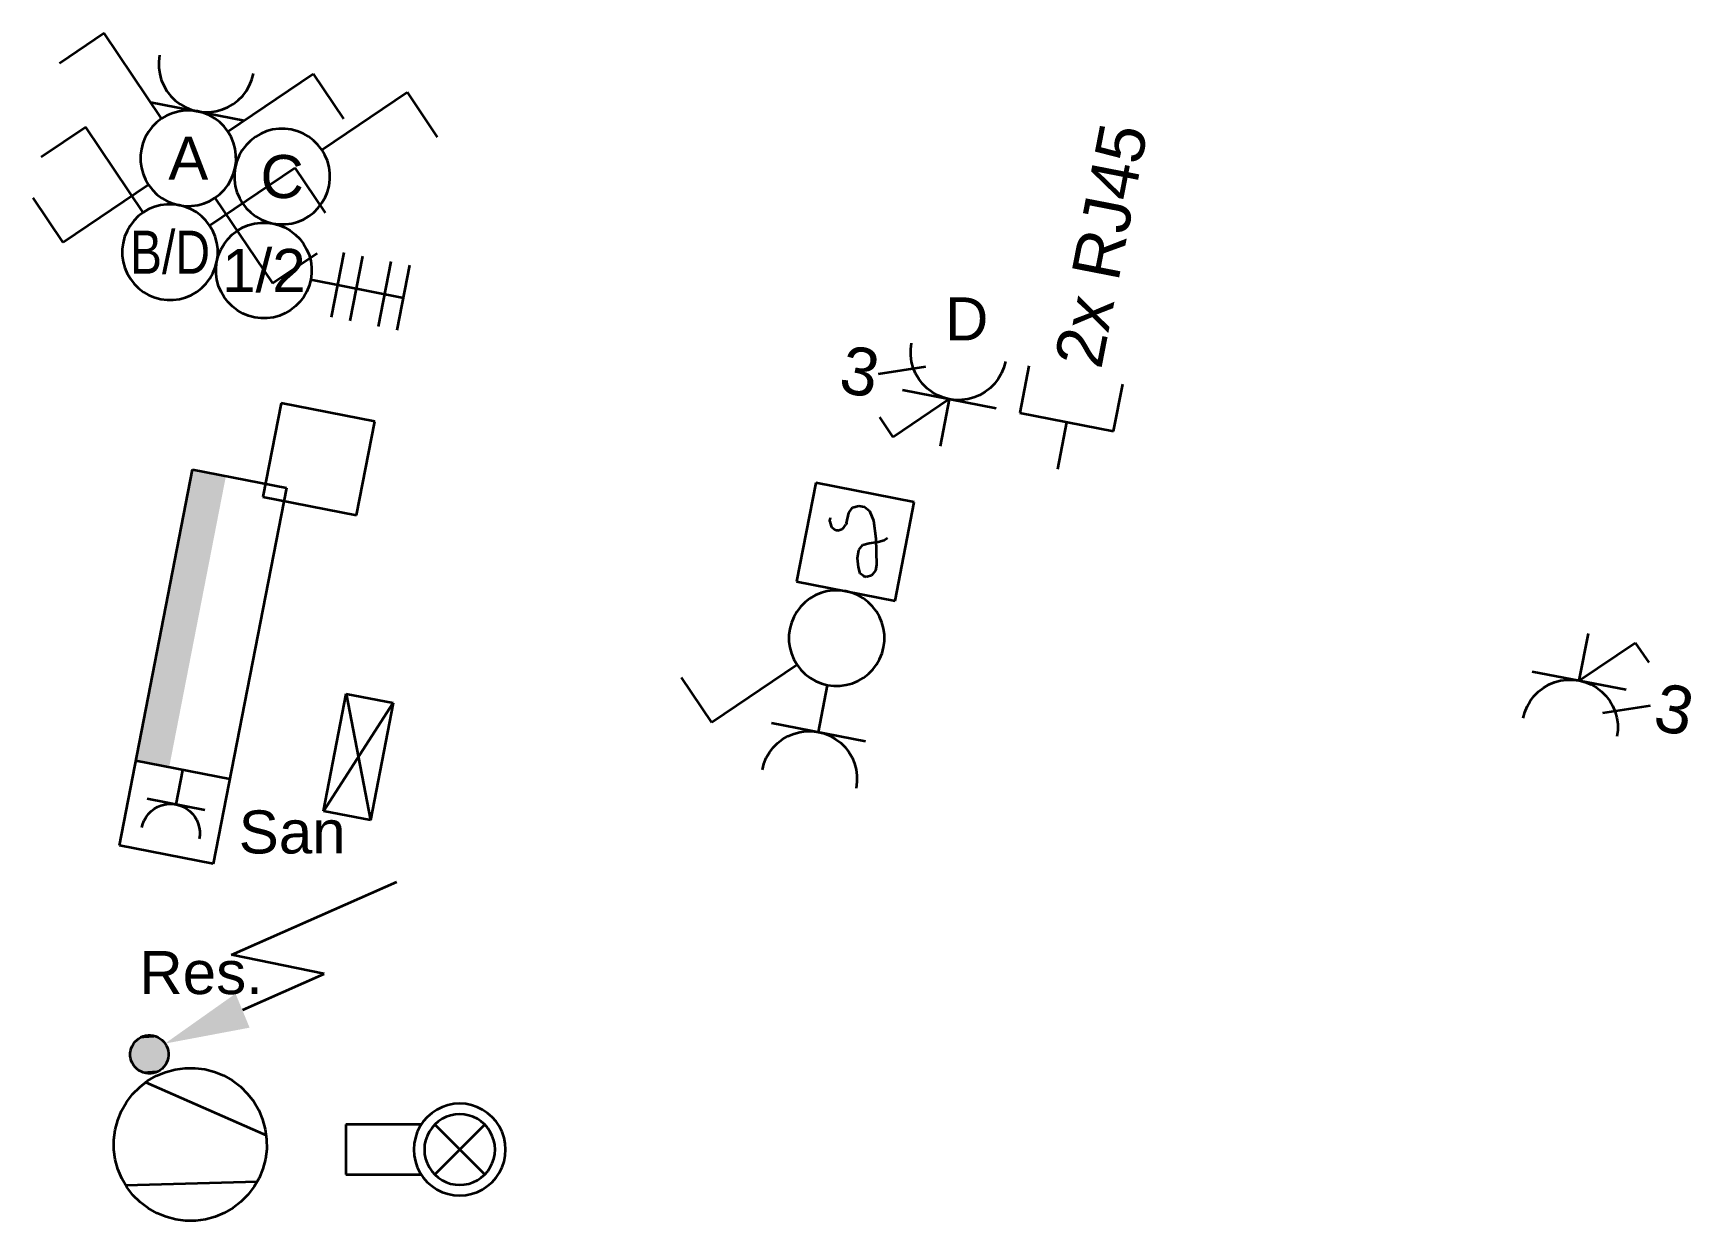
# Model space of a CAD drawing. Extents: x 800 to 1481, y 55 to 490.
# Drawn here: x 1362.85 to 1397.53, y 157.01 to 181.83 of the extents above; entities that cross this region are included whole.
import ezdxf

# ---------------------------------------------------------------- set-up
doc = ezdxf.new("R2010")
doc.units = 0
doc.layers.get('0').update_dxf_attribs({"lineweight": 18})
for name, color, linetype, lineweight, true_color in [('E_Licht', 7, 'Continuous', 35, 0x0080ff), ('E_RTH', 5, 'Continuous', 35, 0x0000ff), ('E_UKV', 3, 'Continuous', 35, 0x00ff00), ('E_Verteilung_HLKS', 5, 'Continuous', 35, 0x0000ff)]:
    doc.layers.add(name, color=color, linetype=linetype, lineweight=lineweight, true_color=true_color)
doc.styles.get("Standard").update_dxf_attribs({"font": 'arial.ttf'})

# ---------------------------------------------------------------- blocks, each defined once
blk = doc.blocks.new('2xRJ45-Steckdose_ UP-A0Q9B2ODAY', base_point=(1383.477, 172.723))
at = {"color": 0, "linetype": 'ByBlock', "lineweight": -2, "ltscale": 0.35}
for p, q in [((1383.668, 174.878), (1383.477, 173.896)), ((1385.44, 173.513), (1385.631, 174.495)), ((1383.477, 173.896), (1385.44, 173.513)), ((1384.458, 173.705), (1384.267, 172.723))]:
    blk.add_line(p, q, dxfattribs=at)
at = {"color": 0, "linetype": 'ByBlock', "lineweight": -2, "ltscale": 0.35, "insert": (1384.197, 174.979), "char_height": 1, "attachment_point": 1, "rotation": 78.9744}
blk.add_mtext('{\\fArial;2x RJ45}', dxfattribs=at)
blk = doc.blocks.new('Steckdose T13_ UP_ 3-fach_ geschaltet-A0Q9B2OFAY', base_point=(1379.659, 173.201))
at = {"color": 0, "linetype": 'ByBlock', "lineweight": -2, "ltscale": 0.35}
for p, q in [((1381.197, 175.226), (1381.214, 175.356)), ((1381.198, 175.095), (1381.197, 175.226)), ((1381.507, 174.859), (1380.515, 174.708)), ((1381.216, 174.965), (1381.198, 175.095)), ((1381.25, 174.839), (1381.216, 174.965)), ((1381.3, 174.719), (1381.25, 174.839)), ((1383.144, 174.847), (1383.094, 174.726)), ((1383.177, 174.973), (1383.144, 174.847)), ((1381.366, 174.606), (1381.3, 174.719)), ((1381.446, 174.502), (1381.366, 174.606)), ((1381.539, 174.41), (1381.446, 174.502)), ((1382.95, 174.508), (1382.858, 174.415)), ((1383.029, 174.612), (1382.95, 174.508)), ((1383.094, 174.726), (1383.029, 174.612)), ((1382.004, 174.183), (1380.831, 173.393)), ((1382.986, 173.992), (1381.023, 174.374)), ((1381.643, 174.331), (1381.539, 174.41)), ((1381.757, 174.266), (1381.643, 174.331)), ((1381.878, 174.216), (1381.757, 174.266)), ((1382.004, 174.183), (1381.813, 173.201)), ((1382.004, 174.183), (1381.878, 174.216)), ((1382.134, 174.166), (1382.004, 174.183)), ((1382.265, 174.167), (1382.134, 174.166)), ((1382.394, 174.184), (1382.265, 174.167)), ((1382.521, 174.219), (1382.394, 174.184)), ((1382.641, 174.269), (1382.521, 174.219)), ((1382.754, 174.335), (1382.641, 174.269)), ((1382.858, 174.415), (1382.754, 174.335)), ((1380.831, 173.393), (1380.551, 173.809))]:
    blk.add_line(p, q, dxfattribs=at)
at = {"color": 0, "linetype": 'ByBlock', "lineweight": -2, "ltscale": 0.35, "insert": (1379.85, 175.329), "char_height": 1, "attachment_point": 1, "rotation": 348.9744}
blk.add_mtext('{\\fArial;3}', dxfattribs=at)
blk = doc.blocks.new('Bauteilbeschriftung-A0Q9B2OHAY', base_point=(1381.914, 175.411))
at = {"color": 0, "linetype": 'ByBlock', "lineweight": -2, "ltscale": 0.35, "insert": (1381.914, 176.311), "char_height": 0.9, "attachment_point": 1}
blk.add_mtext('{\\fArial;D}', dxfattribs=at)
blk = doc.blocks.new('Storentaster_ UP_ 2-fach-A0Q9B2P9AY', base_point=(1366.672, 175.628))
at = {"color": 0, "lineweight": -2}
for p, q in [((1366.916, 177.53), (1367.008, 177.623)), ((1367.008, 177.623), (1367.111, 177.703)), ((1367.111, 177.703), (1367.224, 177.769)), ((1367.224, 177.769), (1367.345, 177.82)), ((1367.345, 177.82), (1367.471, 177.854)), ((1367.471, 177.854), (1367.601, 177.871)), ((1367.601, 177.871), (1367.732, 177.872)), ((1367.732, 177.872), (1367.861, 177.855)), ((1367.861, 177.855), (1367.988, 177.822)), ((1367.988, 177.822), (1368.109, 177.772)), ((1368.109, 177.772), (1368.223, 177.708)), ((1368.223, 177.708), (1368.327, 177.628)), ((1368.327, 177.628), (1368.419, 177.536)), ((1366.722, 177.192), (1366.772, 177.313)), ((1366.772, 177.313), (1366.837, 177.426)), ((1366.837, 177.426), (1366.916, 177.53)), ((1368.419, 177.536), (1368.499, 177.433)), ((1368.499, 177.433), (1368.565, 177.32)), ((1368.565, 177.32), (1368.616, 177.199)), ((1366.672, 176.935), (1366.689, 177.065)), ((1366.673, 176.805), (1366.672, 176.935)), ((1366.689, 177.065), (1366.722, 177.192)), ((1368.616, 177.199), (1368.65, 177.073)), ((1368.65, 177.073), (1368.668, 176.943)), ((1368.668, 176.943), (1368.668, 176.812)), ((1369.085, 175.895), (1369.349, 177.25)), ((1369.477, 175.819), (1369.741, 177.173)), ((1370.066, 175.704), (1370.33, 177.059)), ((1370.459, 175.628), (1370.723, 176.982)), ((1366.69, 176.675), (1366.673, 176.805)), ((1366.725, 176.549), (1366.69, 176.675)), ((1368.652, 176.683), (1368.618, 176.556)), ((1368.668, 176.812), (1368.652, 176.683)), ((1368.652, 176.683), (1370.591, 176.305)), ((1366.775, 176.428), (1366.725, 176.549)), ((1366.841, 176.315), (1366.775, 176.428)), ((1366.921, 176.212), (1366.841, 176.315)), ((1367.014, 176.119), (1366.921, 176.212)), ((1368.425, 176.217), (1368.332, 176.125)), ((1368.504, 176.322), (1368.425, 176.217)), ((1368.569, 176.435), (1368.504, 176.322)), ((1368.618, 176.556), (1368.569, 176.435)), ((1367.118, 176.04), (1367.014, 176.119)), ((1367.231, 175.975), (1367.118, 176.04)), ((1367.352, 175.926), (1367.231, 175.975)), ((1367.479, 175.892), (1367.352, 175.926)), ((1367.609, 175.876), (1367.479, 175.892)), ((1367.74, 175.876), (1367.609, 175.876)), ((1367.869, 175.894), (1367.74, 175.876)), ((1367.995, 175.928), (1367.869, 175.894)), ((1368.116, 175.979), (1367.995, 175.928)), ((1368.229, 176.045), (1368.116, 175.979)), ((1368.332, 176.125), (1368.229, 176.045))]:
    blk.add_line(p, q, dxfattribs=at)
blk = doc.blocks.new('Bauteilbeschriftung-A0Q9B2PBAY', base_point=(1366.797, 176.424))
at = {"color": 0, "linetype": 'ByBlock', "lineweight": -2, "ltscale": 0.35, "insert": (1366.797, 177.324), "char_height": 0.9, "attachment_point": 1}
blk.add_mtext('{\\fArial;1/2}', dxfattribs=at)
blk = doc.blocks.new('Schalter_ Schema 0_ UP-A0Q9B2PDAY', base_point=(1367.055, 177.839))
at = {"color": 0, "lineweight": -2}
for p, q in [((1368.882, 179.396), (1370.666, 180.598)), ((1370.666, 180.598), (1371.296, 179.663)), ((1367.607, 179.732), (1367.494, 179.666)), ((1367.728, 179.783), (1367.607, 179.732)), ((1367.854, 179.817), (1367.728, 179.783)), ((1367.983, 179.835), (1367.854, 179.817)), ((1368.114, 179.835), (1367.983, 179.835)), ((1368.244, 179.819), (1368.114, 179.835)), ((1368.37, 179.785), (1368.244, 179.819)), ((1368.491, 179.736), (1368.37, 179.785)), ((1368.605, 179.671), (1368.491, 179.736)), ((1367.219, 179.389), (1367.154, 179.276)), ((1367.298, 179.493), (1367.219, 179.389)), ((1367.39, 179.586), (1367.298, 179.493)), ((1367.494, 179.666), (1367.39, 179.586)), ((1368.709, 179.591), (1368.605, 179.671)), ((1368.802, 179.499), (1368.709, 179.591)), ((1368.882, 179.396), (1368.802, 179.499)), ((1368.948, 179.283), (1368.882, 179.396)), ((1367.071, 179.028), (1367.055, 178.898)), ((1367.105, 179.155), (1367.071, 179.028)), ((1367.154, 179.276), (1367.105, 179.155)), ((1368.998, 179.162), (1368.948, 179.283)), ((1369.033, 179.036), (1368.998, 179.162)), ((1369.05, 178.906), (1369.033, 179.036)), ((1367.055, 178.898), (1367.055, 178.768)), ((1367.055, 178.768), (1367.073, 178.638)), ((1369.001, 178.519), (1369.034, 178.646)), ((1369.034, 178.646), (1369.051, 178.775)), ((1369.051, 178.775), (1369.05, 178.906)), ((1367.073, 178.638), (1367.107, 178.512)), ((1367.107, 178.512), (1367.158, 178.391)), ((1367.158, 178.391), (1367.223, 178.278)), ((1368.886, 178.285), (1368.951, 178.398)), ((1368.951, 178.398), (1369.001, 178.519)), ((1367.223, 178.278), (1367.303, 178.175)), ((1367.303, 178.175), (1367.396, 178.083)), ((1367.396, 178.083), (1367.5, 178.003)), ((1367.5, 178.003), (1367.614, 177.938)), ((1368.498, 177.942), (1368.612, 178.008)), ((1368.612, 178.008), (1368.715, 178.088)), ((1368.715, 178.088), (1368.807, 178.181)), ((1368.807, 178.181), (1368.886, 178.285)), ((1367.614, 177.938), (1367.735, 177.889)), ((1367.735, 177.889), (1367.861, 177.855)), ((1367.861, 177.855), (1367.991, 177.839)), ((1367.991, 177.839), (1368.122, 177.839)), ((1368.122, 177.839), (1368.252, 177.857)), ((1368.252, 177.857), (1368.378, 177.891)), ((1368.378, 177.891), (1368.498, 177.942))]:
    blk.add_line(p, q, dxfattribs=at)
blk = doc.blocks.new('Bauteilbeschriftung-A0Q9B2PFAY', base_point=(1367.599, 178.387))
at = {"color": 0, "linetype": 'ByBlock', "lineweight": -2, "ltscale": 0.35, "insert": (1367.599, 179.287), "char_height": 0.9, "attachment_point": 1}
blk.add_mtext('{\\fArial;C}', dxfattribs=at)
blk = doc.blocks.new('Schalter_ Schema 1_ UP-A0Q9B2PHAY', base_point=(1363.011, 176.258))
at = {"color": 0, "lineweight": -2}
for p, q in [((1363.946, 179.87), (1363.011, 179.24)), ((1365.148, 178.086), (1363.946, 179.87)), ((1366.536, 177.815), (1368.321, 179.018)), ((1368.321, 179.018), (1368.951, 178.082)), ((1365.045, 178.006), (1364.953, 177.913)), ((1365.148, 178.086), (1365.045, 178.006)), ((1365.261, 178.152), (1365.148, 178.086)), ((1365.382, 178.202), (1365.261, 178.152)), ((1365.508, 178.236), (1365.382, 178.202)), ((1365.638, 178.254), (1365.508, 178.236)), ((1365.769, 178.254), (1365.638, 178.254)), ((1365.898, 178.238), (1365.769, 178.254)), ((1366.025, 178.205), (1365.898, 178.238)), ((1366.146, 178.155), (1366.025, 178.205)), ((1366.259, 178.09), (1366.146, 178.155)), ((1366.364, 178.011), (1366.259, 178.09)), ((1366.456, 177.919), (1366.364, 178.011)), ((1364.809, 177.695), (1364.759, 177.574)), ((1364.873, 177.809), (1364.809, 177.695)), ((1364.953, 177.913), (1364.873, 177.809)), ((1366.536, 177.815), (1366.456, 177.919)), ((1366.602, 177.702), (1366.536, 177.815)), ((1366.653, 177.582), (1366.602, 177.702)), ((1364.726, 177.448), (1364.709, 177.318)), ((1364.709, 177.318), (1364.71, 177.187)), ((1364.759, 177.574), (1364.726, 177.448)), ((1366.687, 177.455), (1366.653, 177.582)), ((1366.705, 177.326), (1366.687, 177.455)), ((1366.705, 177.195), (1366.705, 177.326)), ((1364.71, 177.187), (1364.727, 177.057)), ((1364.727, 177.057), (1364.761, 176.931)), ((1364.761, 176.931), (1364.812, 176.811)), ((1366.606, 176.818), (1366.655, 176.939)), ((1366.655, 176.939), (1366.689, 177.065)), ((1366.689, 177.065), (1366.705, 177.195)), ((1364.812, 176.811), (1364.878, 176.698)), ((1364.878, 176.698), (1364.958, 176.594)), ((1364.958, 176.594), (1365.051, 176.502)), ((1366.369, 176.507), (1366.462, 176.6)), ((1366.462, 176.6), (1366.541, 176.704)), ((1366.541, 176.704), (1366.606, 176.818)), ((1365.051, 176.502), (1365.155, 176.423)), ((1365.155, 176.423), (1365.268, 176.358)), ((1365.268, 176.358), (1365.389, 176.308)), ((1365.389, 176.308), (1365.516, 176.275)), ((1365.516, 176.275), (1365.646, 176.258)), ((1365.646, 176.258), (1365.776, 176.259)), ((1365.776, 176.259), (1365.906, 176.276)), ((1365.906, 176.276), (1366.032, 176.311)), ((1366.032, 176.311), (1366.153, 176.361)), ((1366.153, 176.361), (1366.266, 176.427)), ((1366.266, 176.427), (1366.369, 176.507))]:
    blk.add_line(p, q, dxfattribs=at)
blk = doc.blocks.new('Bauteilbeschriftung-A0Q9B2PJAY', base_point=(1364.869, 176.806))
at = {"color": 0, "linetype": 'ByBlock', "lineweight": -2, "ltscale": 0.35, "insert": (1364.869, 177.706), "char_height": 0.9, "attachment_point": 1}
blk.add_mtext('{\\W0.8;\\fArial;B/D}', dxfattribs=at)
blk = doc.blocks.new('Schalter-Schema6_Steckdose T13_ Gr.1_ UP-A0Q9B2RLAY', base_point=(1362.846, 176.606))
at = {"color": 0, "lineweight": -2}
for p, q in [((1364.328, 181.833), (1363.393, 181.203)), ((1365.531, 180.049), (1364.328, 181.833)), ((1365.491, 181.374), (1365.474, 181.244)), ((1365.474, 181.244), (1365.475, 181.113)), ((1365.475, 181.113), (1365.492, 180.984)), ((1365.492, 180.984), (1365.526, 180.857)), ((1365.526, 180.857), (1365.577, 180.737)), ((1365.577, 180.737), (1365.643, 180.624)), ((1366.919, 179.778), (1368.703, 180.981)), ((1367.306, 180.63), (1367.371, 180.744)), ((1367.371, 180.744), (1367.42, 180.865)), ((1367.42, 180.865), (1367.454, 180.991)), ((1368.703, 180.981), (1369.333, 180.045)), ((1365.299, 180.392), (1367.262, 180.01)), ((1365.643, 180.624), (1365.723, 180.52)), ((1365.723, 180.52), (1365.816, 180.428)), ((1365.816, 180.428), (1365.92, 180.349)), ((1367.031, 180.353), (1367.134, 180.433)), ((1367.134, 180.433), (1367.227, 180.526)), ((1367.227, 180.526), (1367.306, 180.63)), ((1365.531, 180.049), (1365.427, 179.969)), ((1365.644, 180.115), (1365.531, 180.049)), ((1365.764, 180.165), (1365.644, 180.115)), ((1365.891, 180.199), (1365.764, 180.165)), ((1366.02, 180.217), (1365.891, 180.199)), ((1365.92, 180.349), (1366.033, 180.284)), ((1366.151, 180.218), (1366.02, 180.217)), ((1366.033, 180.284), (1366.154, 180.234)), ((1366.281, 180.201), (1366.151, 180.218)), ((1366.154, 180.234), (1366.281, 180.201)), ((1366.407, 180.168), (1366.281, 180.201)), ((1366.281, 180.201), (1366.411, 180.184)), ((1366.528, 180.118), (1366.407, 180.168)), ((1366.411, 180.184), (1366.541, 180.185)), ((1366.642, 180.053), (1366.528, 180.118)), ((1366.541, 180.185), (1366.671, 180.203)), ((1366.746, 179.974), (1366.642, 180.053)), ((1366.671, 180.203), (1366.797, 180.237)), ((1366.797, 180.237), (1366.918, 180.287)), ((1366.918, 180.287), (1367.031, 180.353)), ((1365.256, 179.772), (1365.191, 179.658)), ((1365.335, 179.876), (1365.256, 179.772)), ((1365.427, 179.969), (1365.335, 179.876)), ((1366.839, 179.882), (1366.746, 179.974)), ((1366.919, 179.778), (1366.839, 179.882)), ((1366.985, 179.665), (1366.919, 179.778)), ((1365.108, 179.411), (1365.092, 179.281)), ((1365.141, 179.537), (1365.108, 179.411)), ((1365.191, 179.658), (1365.141, 179.537)), ((1367.035, 179.545), (1366.985, 179.665)), ((1367.07, 179.418), (1367.035, 179.545)), ((1367.087, 179.289), (1367.07, 179.418)), ((1365.092, 179.281), (1365.092, 179.15)), ((1365.092, 179.15), (1365.11, 179.021)), ((1365.11, 179.021), (1365.144, 178.894)), ((1367.038, 178.902), (1367.071, 179.028)), ((1367.071, 179.028), (1367.088, 179.158)), ((1367.088, 179.158), (1367.087, 179.289)), ((1365.26, 178.661), (1363.476, 177.458)), ((1365.144, 178.894), (1365.194, 178.774)), ((1365.194, 178.774), (1365.26, 178.661)), ((1365.26, 178.661), (1365.34, 178.557)), ((1366.844, 178.563), (1366.923, 178.667)), ((1366.923, 178.667), (1366.988, 178.781)), ((1366.988, 178.781), (1367.038, 178.902)), ((1363.476, 177.458), (1362.846, 178.394)), ((1365.34, 178.557), (1365.433, 178.465)), ((1365.433, 178.465), (1365.537, 178.386)), ((1365.537, 178.386), (1365.651, 178.321)), ((1365.651, 178.321), (1365.772, 178.271)), ((1366.415, 178.274), (1366.535, 178.324)), ((1366.535, 178.324), (1366.648, 178.39)), ((1366.648, 178.39), (1366.752, 178.47)), ((1366.648, 178.39), (1367.851, 176.606)), ((1366.752, 178.47), (1366.844, 178.563)), ((1365.772, 178.271), (1365.898, 178.238)), ((1365.898, 178.238), (1366.028, 178.221)), ((1366.028, 178.221), (1366.159, 178.222)), ((1366.159, 178.222), (1366.289, 178.239)), ((1366.289, 178.239), (1366.415, 178.274)), ((1367.851, 176.606), (1368.786, 177.236))]:
    blk.add_line(p, q, dxfattribs=at)
blk = doc.blocks.new('Bauteilbeschriftung-A0Q9B2RNAY', base_point=(1365.671, 178.769))
at = {"color": 0, "linetype": 'ByBlock', "lineweight": -2, "ltscale": 0.35, "insert": (1365.671, 179.669), "char_height": 0.9, "attachment_point": 1}
blk.add_mtext('{\\fArial;A}', dxfattribs=at)
blk = doc.blocks.new('Abzweigdose quadratisch (multi) UP-A0Q9B2SLAY', base_point=(1367.648, 171.758))
at = {"color": 0, "lineweight": -2}
for p, q in [((1368.031, 174.104), (1367.648, 172.141)), ((1369.994, 173.721), (1368.031, 174.104)), ((1369.611, 171.758), (1369.994, 173.721)), ((1367.648, 172.141), (1369.611, 171.758))]:
    blk.add_line(p, q, dxfattribs=at)
blk = doc.blocks.new('Spiegelschrank mit Steckdose R.-A0Q9B2SNAY', base_point=(1364.649, 164.476))
at = {"color": 0, "lineweight": -2}
for p, q in [((1364.649, 164.858), (1366.179, 172.711)), ((1366.179, 172.711), (1368.143, 172.328)), ((1368.143, 172.328), (1366.613, 164.476)), ((1366.957, 166.243), (1364.994, 166.625)), ((1365.835, 165.714), (1365.975, 166.434)), ((1366.437, 165.597), (1365.233, 165.832)), ((1365.207, 165.451), (1365.255, 165.515)), ((1365.255, 165.515), (1365.312, 165.572)), ((1365.312, 165.572), (1365.375, 165.621)), ((1365.375, 165.621), (1365.444, 165.661)), ((1365.444, 165.661), (1365.518, 165.692)), ((1365.518, 165.692), (1365.596, 165.713)), ((1365.596, 165.713), (1365.675, 165.724)), ((1365.675, 165.724), (1365.755, 165.724)), ((1365.755, 165.724), (1365.835, 165.714)), ((1365.835, 165.714), (1365.913, 165.694)), ((1365.913, 165.694), (1365.987, 165.663)), ((1365.987, 165.663), (1366.056, 165.624)), ((1366.056, 165.624), (1366.12, 165.575)), ((1366.12, 165.575), (1366.177, 165.519)), ((1366.177, 165.519), (1366.226, 165.455)), ((1365.116, 165.23), (1365.136, 165.307)), ((1365.136, 165.307), (1365.167, 165.381)), ((1365.167, 165.381), (1365.207, 165.451)), ((1366.226, 165.455), (1366.267, 165.386)), ((1366.267, 165.386), (1366.298, 165.312)), ((1366.298, 165.312), (1366.319, 165.234)), ((1366.319, 165.234), (1366.329, 165.155)), ((1366.329, 165.155), (1366.33, 165.075)), ((1366.613, 164.476), (1364.649, 164.858)), ((1366.33, 165.075), (1366.32, 164.995))]:
    blk.add_line(p, q, dxfattribs=at)
for points in [[(1365.716, 166.625), (1364.994, 166.625), (1366.876, 172.575)], [(1364.994, 166.625), (1366.876, 172.575), (1366.153, 172.575)], [(1366.876, 172.575), (1366.153, 172.575), (1366.179, 172.711)], [(1365.69, 166.489), (1365.716, 166.625), (1364.994, 166.625)]]:
    blk.add_solid(points, dxfattribs=at)
blk = doc.blocks.new('Ventilator-A0Q9B2SPAY', base_point=(1364.535, 157.012))
at = {"color": 0, "lineweight": -2}
for p, q in [((1365.073, 159.808), (1365.238, 159.936)), ((1365.238, 159.936), (1365.419, 160.042)), ((1365.419, 160.042), (1365.612, 160.122)), ((1365.612, 160.122), (1365.814, 160.177)), ((1365.814, 160.177), (1366.021, 160.206)), ((1366.021, 160.206), (1366.231, 160.206)), ((1366.231, 160.206), (1366.438, 160.18)), ((1366.438, 160.18), (1366.641, 160.127)), ((1366.641, 160.127), (1366.834, 160.047)), ((1366.834, 160.047), (1367.016, 159.943)), ((1367.016, 159.943), (1367.182, 159.816)), ((1364.798, 159.493), (1364.925, 159.66)), ((1364.925, 159.66), (1365.073, 159.808)), ((1365.196, 159.907), (1367.721, 158.799)), ((1367.182, 159.816), (1367.331, 159.669)), ((1367.331, 159.669), (1367.459, 159.504)), ((1364.615, 159.118), (1364.694, 159.311)), ((1364.694, 159.311), (1364.798, 159.493)), ((1367.459, 159.504), (1367.564, 159.323)), ((1367.564, 159.323), (1367.645, 159.13)), ((1364.535, 158.708), (1364.562, 158.915)), ((1364.562, 158.915), (1364.615, 159.118)), ((1367.645, 159.13), (1367.7, 158.928)), ((1367.7, 158.928), (1367.728, 158.72)), ((1364.536, 158.499), (1364.535, 158.708)), ((1367.728, 158.72), (1367.729, 158.511)), ((1364.564, 158.291), (1364.536, 158.499)), ((1364.619, 158.089), (1364.564, 158.291)), ((1367.703, 158.303), (1367.649, 158.101)), ((1367.729, 158.511), (1367.703, 158.303)), ((1364.7, 157.896), (1364.619, 158.089)), ((1364.805, 157.715), (1364.7, 157.896)), ((1364.777, 157.758), (1367.534, 157.837)), ((1367.57, 157.907), (1367.466, 157.726)), ((1367.649, 158.101), (1367.57, 157.907)), ((1364.933, 157.55), (1364.805, 157.715)), ((1365.082, 157.402), (1364.933, 157.55)), ((1367.339, 157.559), (1367.192, 157.411)), ((1367.466, 157.726), (1367.339, 157.559)), ((1365.249, 157.276), (1365.082, 157.402)), ((1365.43, 157.172), (1365.249, 157.276)), ((1365.624, 157.092), (1365.43, 157.172)), ((1366.845, 157.177), (1366.652, 157.096)), ((1367.026, 157.283), (1366.845, 157.177)), ((1367.192, 157.411), (1367.026, 157.283)), ((1365.826, 157.039), (1365.624, 157.092)), ((1366.034, 157.012), (1365.826, 157.039)), ((1366.243, 157.013), (1366.034, 157.012)), ((1366.451, 157.041), (1366.243, 157.013)), ((1366.652, 157.096), (1366.451, 157.041))]:
    blk.add_line(p, q, dxfattribs=at)
blk = doc.blocks.new('Elektroanschluss-A0Q9B2SRAY', base_point=(1364.877, 160.091))
at = {"color": 0, "lineweight": -2}
for p, q in [((1366.995, 162.568), (1370.453, 164.095)), ((1368.933, 162.177), (1366.995, 162.568)), ((1367.227, 161.423), (1368.933, 162.177)), ((1364.883, 160.566), (1364.897, 160.617)), ((1364.897, 160.617), (1364.917, 160.665)), ((1364.917, 160.665), (1364.943, 160.711)), ((1364.943, 160.711), (1364.974, 160.752)), ((1364.974, 160.752), (1365.011, 160.79)), ((1365.011, 160.79), (1365.053, 160.822)), ((1365.053, 160.822), (1365.098, 160.848)), ((1365.098, 160.848), (1365.146, 160.868)), ((1365.146, 160.868), (1365.196, 160.882)), ((1365.196, 160.882), (1365.248, 160.889)), ((1365.248, 160.889), (1365.301, 160.889)), ((1365.301, 160.889), (1365.353, 160.882)), ((1365.353, 160.882), (1365.403, 160.869)), ((1365.403, 160.869), (1365.452, 160.849)), ((1365.452, 160.849), (1365.497, 160.823)), ((1365.497, 160.823), (1365.539, 160.792)), ((1365.539, 160.792), (1365.576, 160.755)), ((1365.576, 160.755), (1365.608, 160.713)), ((1365.608, 160.713), (1365.634, 160.668)), ((1365.634, 160.668), (1365.654, 160.62)), ((1365.654, 160.62), (1365.668, 160.569)), ((1364.877, 160.514), (1364.883, 160.566)), ((1364.877, 160.462), (1364.877, 160.514)), ((1364.884, 160.41), (1364.877, 160.462)), ((1364.898, 160.36), (1364.884, 160.41)), ((1364.918, 160.312), (1364.898, 160.36)), ((1364.944, 160.266), (1364.918, 160.312)), ((1364.976, 160.225), (1364.944, 160.266)), ((1365.61, 160.269), (1365.578, 160.227)), ((1365.635, 160.314), (1365.61, 160.269)), ((1365.655, 160.363), (1365.635, 160.314)), ((1365.669, 160.413), (1365.655, 160.363)), ((1365.668, 160.569), (1365.675, 160.518)), ((1365.675, 160.465), (1365.669, 160.413)), ((1365.675, 160.518), (1365.675, 160.465)), ((1365.013, 160.188), (1364.976, 160.225)), ((1365.055, 160.156), (1365.013, 160.188)), ((1365.101, 160.13), (1365.055, 160.156)), ((1365.149, 160.111), (1365.101, 160.13)), ((1365.2, 160.097), (1365.149, 160.111)), ((1365.251, 160.091), (1365.2, 160.097)), ((1365.304, 160.091), (1365.251, 160.091)), ((1365.356, 160.098), (1365.304, 160.091)), ((1365.406, 160.112), (1365.356, 160.098)), ((1365.454, 160.132), (1365.406, 160.112)), ((1365.5, 160.158), (1365.454, 160.132)), ((1365.541, 160.19), (1365.5, 160.158)), ((1365.578, 160.227), (1365.541, 160.19))]:
    blk.add_line(p, q, dxfattribs=at)
for points in [[(1367.372, 161.049), (1366.072, 161.049), (1367.078, 161.76)], [(1365.601, 160.716), (1367.372, 161.049), (1366.072, 161.049)], [(1365.665, 160.566), (1364.883, 160.566), (1365.654, 160.62)], [(1364.883, 160.566), (1365.654, 160.62), (1364.901, 160.62)], [(1365.654, 160.62), (1364.901, 160.62), (1365.632, 160.665)], [(1364.901, 160.62), (1365.632, 160.665), (1364.917, 160.665)], [(1365.632, 160.665), (1364.917, 160.665), (1365.608, 160.713)], [(1364.917, 160.665), (1365.608, 160.713), (1364.948, 160.713)], [(1365.608, 160.713), (1364.948, 160.713), (1365.573, 160.752)], [(1364.948, 160.713), (1365.573, 160.752), (1364.974, 160.752)], [(1365.573, 160.752), (1364.974, 160.752), (1365.539, 160.792)], [(1364.974, 160.752), (1365.539, 160.792), (1365.019, 160.792)], [(1365.539, 160.792), (1365.019, 160.792), (1365.493, 160.822)], [(1365.019, 160.792), (1365.493, 160.822), (1365.053, 160.822)], [(1365.493, 160.822), (1365.053, 160.822), (1365.452, 160.849)], [(1365.053, 160.822), (1365.452, 160.849), (1365.108, 160.849)], [(1365.452, 160.849), (1365.108, 160.849), (1365.395, 160.868)], [(1365.108, 160.849), (1365.395, 160.868), (1365.146, 160.868)], [(1365.395, 160.868), (1365.146, 160.868), (1365.353, 160.882)], [(1365.146, 160.868), (1365.353, 160.882), (1365.217, 160.882)], [(1365.353, 160.882), (1365.217, 160.882), (1365.248, 160.889)], [(1365.672, 160.462), (1364.877, 160.462), (1365.675, 160.518)], [(1364.877, 160.462), (1365.675, 160.518), (1364.88, 160.518)], [(1364.887, 160.413), (1365.672, 160.462), (1364.877, 160.462)], [(1365.675, 160.518), (1364.88, 160.518), (1365.665, 160.566)], [(1364.88, 160.518), (1365.665, 160.566), (1364.883, 160.566)], [(1365.669, 160.413), (1364.887, 160.413), (1365.672, 160.462)], [(1364.898, 160.36), (1365.669, 160.413), (1364.887, 160.413)], [(1365.651, 160.36), (1364.898, 160.36), (1365.669, 160.413)], [(1364.92, 160.314), (1365.651, 160.36), (1364.898, 160.36)], [(1365.635, 160.314), (1364.92, 160.314), (1365.651, 160.36)], [(1364.944, 160.266), (1365.635, 160.314), (1364.92, 160.314)], [(1365.604, 160.266), (1364.944, 160.266), (1365.635, 160.314)], [(1364.979, 160.227), (1365.604, 160.266), (1364.944, 160.266)], [(1365.578, 160.227), (1364.979, 160.227), (1365.604, 160.266)], [(1365.013, 160.188), (1365.578, 160.227), (1364.979, 160.227)], [(1365.533, 160.188), (1365.013, 160.188), (1365.578, 160.227)], [(1365.059, 160.158), (1365.533, 160.188), (1365.013, 160.188)], [(1365.5, 160.158), (1365.059, 160.158), (1365.533, 160.188)], [(1365.101, 160.13), (1365.5, 160.158), (1365.059, 160.158)], [(1365.444, 160.13), (1365.101, 160.13), (1365.5, 160.158)], [(1365.157, 160.112), (1365.444, 160.13), (1365.101, 160.13)], [(1365.406, 160.112), (1365.157, 160.112), (1365.444, 160.13)], [(1365.2, 160.097), (1365.406, 160.112), (1365.157, 160.112)], [(1365.335, 160.097), (1365.2, 160.097), (1365.406, 160.112)], [(1365.304, 160.091), (1365.335, 160.097), (1365.2, 160.097)]]:
    blk.add_solid(points, dxfattribs=at)
blk = doc.blocks.new('Bauteilbeschriftung-A0Q9B2STAY', base_point=(1365.065, 161.751))
at = {"color": 0, "linetype": 'ByBlock', "lineweight": -2, "ltscale": 0.35, "insert": (1365.065, 162.651), "char_height": 0.9, "attachment_point": 1}
blk.add_mtext('{\\fArial;Res.}', dxfattribs=at)
blk = doc.blocks.new('Temperaturmelder_ UP-A0Q9B2SVAY', base_point=(1378.81, 169.972))
at = {"color": 0, "linetype": 'ByBlock', "lineweight": -2, "ltscale": 0.35}
for p, q in [((1379.212, 172.435), (1378.81, 170.373)), ((1381.273, 172.033), (1379.212, 172.435)), ((1379.513, 171.704), (1379.505, 171.662)), ((1379.858, 171.593), (1379.901, 171.811)), ((1379.901, 171.811), (1379.982, 171.918)), ((1379.982, 171.918), (1380.112, 171.954)), ((1380.112, 171.954), (1380.23, 171.931)), ((1380.23, 171.931), (1380.336, 171.849)), ((1380.336, 171.849), (1380.419, 171.649)), ((1380.872, 169.972), (1381.273, 172.033)), ((1379.503, 171.645), (1379.504, 171.653)), ((1379.504, 171.636), (1379.503, 171.645)), ((1379.504, 171.653), (1379.505, 171.662)), ((1379.506, 171.628), (1379.504, 171.636)), ((1379.506, 171.628), (1379.532, 171.533)), ((1379.535, 171.527), (1379.532, 171.533)), ((1379.538, 171.52), (1379.535, 171.527)), ((1379.542, 171.514), (1379.538, 171.52)), ((1379.547, 171.509), (1379.542, 171.514)), ((1379.552, 171.504), (1379.547, 171.509)), ((1379.552, 171.504), (1379.621, 171.451)), ((1379.628, 171.447), (1379.621, 171.451)), ((1379.634, 171.443), (1379.628, 171.447)), ((1379.641, 171.441), (1379.634, 171.443)), ((1379.649, 171.439), (1379.641, 171.441)), ((1379.656, 171.439), (1379.649, 171.439)), ((1379.663, 171.44), (1379.656, 171.439)), ((1379.671, 171.441), (1379.663, 171.44)), ((1379.671, 171.441), (1379.755, 171.464)), ((1379.762, 171.467), (1379.755, 171.464)), ((1379.768, 171.47), (1379.762, 171.467)), ((1379.774, 171.474), (1379.768, 171.47)), ((1379.78, 171.479), (1379.774, 171.474)), ((1379.784, 171.484), (1379.78, 171.479)), ((1379.784, 171.484), (1379.844, 171.562)), ((1379.849, 171.569), (1379.844, 171.562)), ((1379.853, 171.577), (1379.849, 171.569)), ((1379.856, 171.585), (1379.853, 171.577)), ((1379.858, 171.593), (1379.856, 171.585)), ((1380.419, 171.649), (1380.468, 171.273)), ((1380.082, 170.859), (1380.116, 171.036)), ((1380.116, 171.036), (1380.198, 171.142)), ((1380.198, 171.142), (1380.327, 171.178)), ((1380.327, 171.178), (1380.516, 171.203)), ((1380.468, 171.273), (1380.483, 170.72)), ((1380.516, 171.203), (1380.645, 171.238)), ((1380.645, 171.238), (1380.715, 171.286)), ((1380.106, 170.671), (1380.082, 170.859)), ((1380.142, 170.542), (1380.106, 170.671)), ((1380.483, 170.72), (1380.46, 170.602)), ((1378.81, 170.373), (1380.872, 169.972)), ((1380.219, 170.483), (1380.142, 170.542)), ((1380.227, 170.477), (1380.219, 170.483)), ((1380.236, 170.473), (1380.227, 170.477)), ((1380.245, 170.47), (1380.236, 170.473)), ((1380.255, 170.468), (1380.245, 170.47)), ((1380.265, 170.467), (1380.255, 170.468)), ((1380.275, 170.468), (1380.265, 170.467)), ((1380.285, 170.47), (1380.275, 170.468)), ((1380.378, 170.496), (1380.285, 170.47)), ((1380.46, 170.602), (1380.378, 170.496))]:
    blk.add_line(p, q, dxfattribs=at)
blk = doc.blocks.new('Schalter_ Schema 0_ UP-A0Q9B2SXAY', base_point=(1376.406, 167.43))
at = {"color": 0, "linetype": 'ByBlock', "lineweight": -2, "ltscale": 0.35}
for p, q in [((1379.091, 170.02), (1378.988, 169.94)), ((1379.204, 170.086), (1379.091, 170.02)), ((1379.325, 170.137), (1379.204, 170.086)), ((1379.451, 170.171), (1379.325, 170.137)), ((1379.581, 170.189), (1379.451, 170.171)), ((1379.711, 170.189), (1379.581, 170.189)), ((1379.841, 170.173), (1379.711, 170.189)), ((1379.968, 170.139), (1379.841, 170.173)), ((1380.089, 170.09), (1379.968, 170.139)), ((1380.202, 170.025), (1380.089, 170.09)), ((1380.306, 169.945), (1380.202, 170.025)), ((1378.751, 169.63), (1378.702, 169.509)), ((1378.816, 169.743), (1378.751, 169.63)), ((1378.895, 169.847), (1378.816, 169.743)), ((1378.988, 169.94), (1378.895, 169.847)), ((1380.399, 169.853), (1380.306, 169.945)), ((1380.479, 169.75), (1380.399, 169.853)), ((1380.545, 169.637), (1380.479, 169.75)), ((1380.596, 169.516), (1380.545, 169.637)), ((1378.668, 169.382), (1378.652, 169.252)), ((1378.702, 169.509), (1378.668, 169.382)), ((1380.63, 169.39), (1380.596, 169.516)), ((1380.647, 169.26), (1380.63, 169.39)), ((1378.652, 169.252), (1378.652, 169.122)), ((1378.652, 169.122), (1378.67, 168.992)), ((1378.67, 168.992), (1378.704, 168.866)), ((1380.598, 168.873), (1380.631, 169)), ((1380.631, 169), (1380.648, 169.129)), ((1380.648, 169.129), (1380.647, 169.26)), ((1378.821, 168.632), (1377.036, 167.43)), ((1378.704, 168.866), (1378.755, 168.745)), ((1378.755, 168.745), (1378.821, 168.632)), ((1378.821, 168.632), (1378.901, 168.529)), ((1380.404, 168.535), (1380.483, 168.639)), ((1380.483, 168.639), (1380.548, 168.752)), ((1380.548, 168.752), (1380.598, 168.873)), ((1377.036, 167.43), (1376.406, 168.365)), ((1378.901, 168.529), (1378.993, 168.437)), ((1378.993, 168.437), (1379.098, 168.357)), ((1379.098, 168.357), (1379.211, 168.292)), ((1379.211, 168.292), (1379.332, 168.243)), ((1379.332, 168.243), (1379.459, 168.209)), ((1379.849, 168.211), (1379.975, 168.245)), ((1379.975, 168.245), (1380.096, 168.296)), ((1380.096, 168.296), (1380.209, 168.362)), ((1380.209, 168.362), (1380.312, 168.442)), ((1380.312, 168.442), (1380.404, 168.535)), ((1379.459, 168.209), (1379.588, 168.193)), ((1379.588, 168.193), (1379.719, 168.193)), ((1379.719, 168.193), (1379.849, 168.211))]:
    blk.add_line(p, q, dxfattribs=at)
blk = doc.blocks.new('Steckdose T13_ UP-A0Q9B2SZAY', base_point=(1378.095, 166.055))
at = {"color": 0, "linetype": 'ByBlock', "lineweight": -2, "ltscale": 0.35}
for p, q in [((1379.267, 167.228), (1379.459, 168.209)), ((1378.286, 167.419), (1380.249, 167.037)), ((1378.63, 167.141), (1378.751, 167.192)), ((1378.751, 167.192), (1378.877, 167.226)), ((1378.877, 167.226), (1379.007, 167.244)), ((1379.007, 167.244), (1379.138, 167.244)), ((1379.138, 167.244), (1379.267, 167.228)), ((1379.267, 167.228), (1379.394, 167.195)), ((1379.394, 167.195), (1379.515, 167.145)), ((1378.242, 166.799), (1378.322, 166.903)), ((1378.322, 166.903), (1378.414, 166.996)), ((1378.414, 166.996), (1378.517, 167.076)), ((1378.517, 167.076), (1378.63, 167.141)), ((1379.515, 167.145), (1379.628, 167.08)), ((1379.628, 167.08), (1379.733, 167.001)), ((1379.733, 167.001), (1379.825, 166.909)), ((1379.825, 166.909), (1379.905, 166.805)), ((1378.095, 166.438), (1378.128, 166.564)), ((1378.128, 166.564), (1378.178, 166.685)), ((1378.178, 166.685), (1378.242, 166.799)), ((1379.905, 166.805), (1379.971, 166.692)), ((1379.971, 166.692), (1380.022, 166.572)), ((1380.022, 166.572), (1380.056, 166.445)), ((1380.056, 166.445), (1380.074, 166.316)), ((1380.074, 166.185), (1380.058, 166.055)), ((1380.074, 166.316), (1380.074, 166.185))]:
    blk.add_line(p, q, dxfattribs=at)
blk = doc.blocks.new('LED-Deckenleuchte mit Trafotunnel-A0Q9B3VHAY', base_point=(1369.386, 157.541))
at = {"color": 0, "linetype": 'ByBlock', "lineweight": -2, "ltscale": 0.35}
for p, q in [((1371.181, 159.263), (1371.087, 159.181)), ((1371.285, 159.333), (1371.181, 159.263)), ((1371.398, 159.389), (1371.285, 159.333)), ((1371.517, 159.429), (1371.398, 159.389)), ((1371.574, 159.215), (1371.483, 159.184)), ((1371.64, 159.454), (1371.517, 159.429)), ((1371.669, 159.234), (1371.574, 159.215)), ((1371.766, 159.462), (1371.64, 159.454)), ((1371.766, 159.24), (1371.669, 159.234)), ((1371.891, 159.454), (1371.766, 159.462)), ((1371.862, 159.234), (1371.766, 159.24)), ((1371.957, 159.215), (1371.862, 159.234)), ((1372.014, 159.429), (1371.891, 159.454)), ((1372.048, 159.184), (1371.957, 159.215)), ((1372.133, 159.389), (1372.014, 159.429)), ((1372.246, 159.333), (1372.133, 159.389)), ((1372.35, 159.263), (1372.246, 159.333)), ((1372.445, 159.181), (1372.35, 159.263)), ((1370.96, 159.024), (1369.386, 159.024)), ((1369.386, 159.024), (1369.386, 157.979)), ((1370.878, 158.869), (1370.838, 158.75)), ((1370.934, 158.982), (1370.878, 158.869)), ((1371.004, 159.086), (1370.934, 158.982)), ((1371.087, 159.181), (1371.004, 159.086)), ((1371.126, 158.871), (1371.083, 158.784)), ((1371.18, 158.951), (1371.126, 158.871)), ((1371.243, 159.024), (1371.18, 158.951)), ((1371.316, 159.087), (1371.243, 159.024)), ((1371.243, 159.024), (1372.288, 157.979)), ((1371.243, 157.979), (1372.288, 159.024)), ((1371.396, 159.141), (1371.316, 159.087)), ((1371.483, 159.184), (1371.396, 159.141)), ((1372.135, 159.141), (1372.048, 159.184)), ((1372.215, 159.087), (1372.135, 159.141)), ((1372.288, 159.024), (1372.215, 159.087)), ((1372.351, 158.951), (1372.288, 159.024)), ((1372.405, 158.871), (1372.351, 158.951)), ((1372.448, 158.784), (1372.405, 158.871)), ((1372.527, 159.086), (1372.445, 159.181)), ((1372.597, 158.982), (1372.527, 159.086)), ((1372.653, 158.869), (1372.597, 158.982)), ((1372.693, 158.75), (1372.653, 158.869)), ((1370.814, 158.627), (1370.805, 158.502)), ((1370.838, 158.75), (1370.814, 158.627)), ((1371.033, 158.598), (1371.027, 158.502)), ((1371.052, 158.693), (1371.033, 158.598)), ((1371.083, 158.784), (1371.052, 158.693)), ((1372.479, 158.693), (1372.448, 158.784)), ((1372.498, 158.598), (1372.479, 158.693)), ((1372.504, 158.502), (1372.498, 158.598)), ((1372.718, 158.627), (1372.693, 158.75)), ((1372.726, 158.502), (1372.718, 158.627)), ((1370.805, 158.502), (1370.814, 158.376)), ((1370.814, 158.376), (1370.838, 158.253)), ((1370.838, 158.253), (1370.878, 158.134)), ((1371.027, 158.502), (1371.033, 158.405)), ((1371.033, 158.405), (1371.052, 158.31)), ((1371.052, 158.31), (1371.083, 158.219)), ((1371.083, 158.219), (1371.126, 158.132)), ((1372.405, 158.132), (1372.448, 158.219)), ((1372.448, 158.219), (1372.479, 158.31)), ((1372.479, 158.31), (1372.498, 158.405)), ((1372.498, 158.405), (1372.504, 158.502)), ((1372.653, 158.134), (1372.693, 158.253)), ((1372.693, 158.253), (1372.718, 158.376)), ((1372.718, 158.376), (1372.726, 158.502)), ((1369.386, 157.979), (1370.96, 157.979)), ((1370.878, 158.134), (1370.934, 158.021)), ((1370.934, 158.021), (1371.004, 157.917)), ((1371.004, 157.917), (1371.087, 157.823)), ((1371.126, 158.132), (1371.18, 158.052)), ((1371.18, 158.052), (1371.243, 157.979)), ((1371.243, 157.979), (1371.316, 157.916)), ((1371.316, 157.916), (1371.396, 157.862)), ((1371.396, 157.862), (1371.483, 157.819)), ((1372.048, 157.819), (1372.135, 157.862)), ((1372.135, 157.862), (1372.215, 157.916)), ((1372.215, 157.916), (1372.288, 157.979)), ((1372.288, 157.979), (1372.351, 158.052)), ((1372.351, 158.052), (1372.405, 158.132)), ((1372.445, 157.823), (1372.527, 157.917)), ((1372.527, 157.917), (1372.597, 158.021)), ((1372.597, 158.021), (1372.653, 158.134)), ((1371.087, 157.823), (1371.181, 157.74)), ((1371.181, 157.74), (1371.285, 157.67)), ((1371.285, 157.67), (1371.398, 157.614)), ((1371.398, 157.614), (1371.517, 157.574)), ((1371.483, 157.819), (1371.574, 157.788)), ((1371.517, 157.574), (1371.64, 157.549)), ((1371.574, 157.788), (1371.669, 157.769)), ((1371.64, 157.549), (1371.766, 157.541)), ((1371.669, 157.769), (1371.766, 157.763)), ((1371.766, 157.763), (1371.862, 157.769)), ((1371.766, 157.541), (1371.891, 157.549)), ((1371.862, 157.769), (1371.957, 157.788)), ((1371.891, 157.549), (1372.014, 157.574)), ((1371.957, 157.788), (1372.048, 157.819)), ((1372.014, 157.574), (1372.133, 157.614)), ((1372.133, 157.614), (1372.246, 157.67)), ((1372.246, 157.67), (1372.35, 157.74)), ((1372.35, 157.74), (1372.445, 157.823))]:
    blk.add_line(p, q, dxfattribs=at)
blk = doc.blocks.new('Steckdose T13_ UP_ 3-fach_ geschaltet-A0Q9B475AY', base_point=(1394.005, 167.132))
at = {"color": 0, "linetype": 'ByBlock', "lineweight": -2, "ltscale": 0.35}
for p, q in [((1395.178, 168.305), (1395.369, 169.286)), ((1395.178, 168.305), (1396.351, 169.095)), ((1396.351, 169.095), (1396.631, 168.679)), ((1394.197, 168.496), (1396.16, 168.114)), ((1394.541, 168.218), (1394.662, 168.269)), ((1394.662, 168.269), (1394.788, 168.303)), ((1394.788, 168.303), (1394.918, 168.321)), ((1394.918, 168.321), (1395.048, 168.321)), ((1395.048, 168.321), (1395.178, 168.305)), ((1395.178, 168.305), (1395.305, 168.272)), ((1395.305, 168.272), (1395.426, 168.222)), ((1394.153, 167.876), (1394.232, 167.98)), ((1394.232, 167.98), (1394.325, 168.073)), ((1394.325, 168.073), (1394.428, 168.153)), ((1394.428, 168.153), (1394.541, 168.218)), ((1395.426, 168.222), (1395.539, 168.157)), ((1395.539, 168.157), (1395.643, 168.078)), ((1395.643, 168.078), (1395.736, 167.986)), ((1395.736, 167.986), (1395.816, 167.882)), ((1394.005, 167.515), (1394.039, 167.641)), ((1394.039, 167.641), (1394.088, 167.762)), ((1394.088, 167.762), (1394.153, 167.876)), ((1395.675, 167.628), (1396.667, 167.78)), ((1395.816, 167.882), (1395.882, 167.769)), ((1395.882, 167.769), (1395.932, 167.648)), ((1395.932, 167.648), (1395.967, 167.522)), ((1395.967, 167.522), (1395.984, 167.393)), ((1395.985, 167.262), (1395.968, 167.132)), ((1395.984, 167.393), (1395.985, 167.262))]:
    blk.add_line(p, q, dxfattribs=at)
at = {"color": 0, "linetype": 'ByBlock', "lineweight": -2, "ltscale": 0.35, "insert": (1396.881, 168.266), "char_height": 1, "attachment_point": 1, "rotation": 348.9744}
blk.add_mtext('{\\fArial;3}', dxfattribs=at)
blk = doc.blocks.new('UV-A0Q9B4FLAY', base_point=(1368.916, 165.383))
at = {"color": 0, "lineweight": -2}
for p, q in [((1368.916, 165.574), (1369.394, 168.028)), ((1369.394, 168.028), (1370.375, 167.837)), ((1369.394, 168.028), (1369.897, 165.383)), ((1370.375, 167.837), (1368.916, 165.574)), ((1370.375, 167.837), (1369.897, 165.383)), ((1369.897, 165.383), (1368.916, 165.574))]:
    blk.add_line(p, q, dxfattribs=at)
blk = doc.blocks.new('Bauteilbeschriftung-A0Q9B4FNAY', base_point=(1367.144, 164.69))
at = {"color": 0, "linetype": 'ByBlock', "lineweight": -2, "ltscale": 0.35, "insert": (1367.144, 165.59), "char_height": 0.9, "attachment_point": 1}
blk.add_mtext('{\\fArial;San}', dxfattribs=at)

msp = doc.modelspace()

# ---------------------------------------------------------------- block references
at = {"layer": 'E_Licht', "linetype": 'Continuous', "ltscale": 0.35}
for name, p in [('Schalter-Schema6_Steckdose T13_ Gr.1_ UP-A0Q9B2RLAY', (1362.846, 176.606)), ('Schalter_ Schema 0_ UP-A0Q9B2PDAY', (1367.055, 177.839)), ('Schalter_ Schema 1_ UP-A0Q9B2PHAY', (1363.011, 176.258)), ('Storentaster_ UP_ 2-fach-A0Q9B2P9AY', (1366.672, 175.628)), ('Abzweigdose quadratisch (multi) UP-A0Q9B2SLAY', (1367.648, 171.758)), ('Spiegelschrank mit Steckdose R.-A0Q9B2SNAY', (1364.649, 164.476)), ('Elektroanschluss-A0Q9B2SRAY', (1364.877, 160.091)), ('Ventilator-A0Q9B2SPAY', (1364.535, 157.012))]:
    msp.add_blockref(name, p, dxfattribs=at)
at = {"layer": 'E_Licht', "ltscale": 0.35}
for name, p in [('Bauteilbeschriftung-A0Q9B2RNAY', (1365.671, 178.769)), ('Bauteilbeschriftung-A0Q9B2PFAY', (1367.599, 178.387)), ('Bauteilbeschriftung-A0Q9B2PJAY', (1364.869, 176.806)), ('Bauteilbeschriftung-A0Q9B2PBAY', (1366.797, 176.424)), ('Bauteilbeschriftung-A0Q9B2OHAY', (1381.914, 175.411)), ('Steckdose T13_ UP_ 3-fach_ geschaltet-A0Q9B2OFAY', (1379.659, 173.201)), ('Schalter_ Schema 0_ UP-A0Q9B2SXAY', (1376.406, 167.43)), ('Steckdose T13_ UP_ 3-fach_ geschaltet-A0Q9B475AY', (1394.005, 167.132)), ('Steckdose T13_ UP-A0Q9B2SZAY', (1378.095, 166.055)), ('Bauteilbeschriftung-A0Q9B2STAY', (1365.065, 161.751)), ('LED-Deckenleuchte mit Trafotunnel-A0Q9B3VHAY', (1369.386, 157.541))]:
    msp.add_blockref(name, p, dxfattribs=at)
at = {"layer": 'E_RTH', "ltscale": 0.35}
msp.add_blockref('Temperaturmelder_ UP-A0Q9B2SVAY', (1378.81, 169.972), dxfattribs=at)
at = {"layer": 'E_UKV', "ltscale": 0.35}
msp.add_blockref('2xRJ45-Steckdose_ UP-A0Q9B2ODAY', (1383.477, 172.723), dxfattribs=at)
at = {"layer": 'E_Verteilung_HLKS', "linetype": 'Continuous', "ltscale": 0.35}
msp.add_blockref('UV-A0Q9B4FLAY', (1368.916, 165.383), dxfattribs=at)
at = {"layer": 'E_Verteilung_HLKS', "ltscale": 0.35}
msp.add_blockref('Bauteilbeschriftung-A0Q9B4FNAY', (1367.144, 164.69), dxfattribs=at)

doc.saveas('drawing.dxf')
